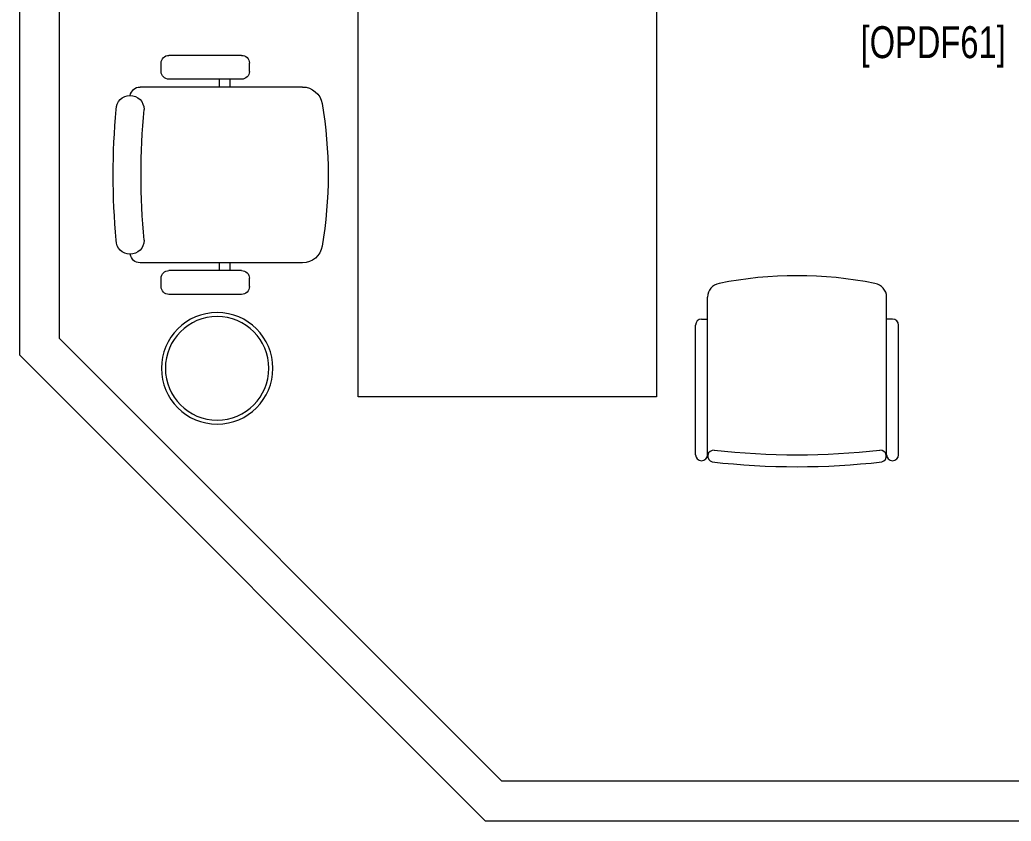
# Model space of a CAD drawing. Extents: x -234346 to 58427, y -132654 to -82394.
# Drawn here: x -56922 to -54431, y -103943 to -101931 of the extents above; entities that cross this region are included whole.
import ezdxf

# ---------------------------------------------------------------- set-up
doc = ezdxf.new("R2010")
doc.units = 0
doc.header["$LTSCALE"] = 8
doc.layers.get('0').update_dxf_attribs({"color": 9, "lineweight": 5})
for name, color, linetype, lineweight in [('72_EGR_BASE_TEXT', 9, 'Continuous', 5), ('72_EGR_EQP_TAG', 9, 'Continuous', 5), ('LOADING', 9, 'Continuous', 5), ('NEW Wall', 9, 'Continuous', 5), ('Walls', 9, 'Continuous', 5)]:
    doc.layers.add(name, color=color, linetype=linetype, lineweight=lineweight)
doc.layers.add('TME-NON MEDICAL FURNITURE', color=9, linetype='Continuous')
doc.styles.add('X3G_ENTITY_9F38', font='swisscl.ttf', dxfattribs={"height": 0.2})

# ---------------------------------------------------------------- blocks, each defined once
blk = doc.blocks.new('WM00001-P')
at = {"layer": 'LOADING'}
for radius in [0.14, 0.13]:
    blk.add_circle((0, 0), radius, dxfattribs=at)
blk = doc.blocks.new('*X17')
for p, q in [((5, 3), (5, 3)), ((5, 3), (5, 3)), ((5, 3), (5, 3)), ((5, 3), (5, 3)), ((5, 3), (5, 3)), ((5, 3), (5, 3)), ((5, 3), (5, 3)), ((5, 3), (5, 3)), ((5, 3), (5, 3)), ((5, 3), (5, 3)), ((5, 3), (5, 3)), ((5, 3), (5, 3)), ((5, 3), (5, 3)), ((5, 3), (5, 3)), ((5, 3), (5, 3)), ((5, 3), (5, 3)), ((5, 3), (5, 3)), ((5, 3), (5, 3)), ((5, 3), (5, 3)), ((5, 3), (5, 3)), ((5, 3), (5, 3)), ((5, 3), (5, 3)), ((5, 3), (5, 3)), ((5, 3), (5, 3)), ((5, 3), (5, 3)), ((5, 3), (5, 3)), ((5, 3), (5, 3)), ((5, 3), (5, 3)), ((5, 3), (5, 3)), ((5, 3), (5, 3)), ((5, 3), (5, 3)), ((5, 3), (5, 3)), ((5, 3), (5, 3)), ((5, 3), (5, 3)), ((5, 3), (5, 3)), ((5, 3), (5, 3)), ((5, 3), (5, 3)), ((5, 3), (5, 3)), ((5, 3), (5, 3)), ((5, 3), (5, 3)), ((5, 3), (5, 3)), ((5, 3), (5, 3)), ((5, 3), (5, 3)), ((5, 3), (5, 3)), ((5, 3), (5, 3)), ((5, 3), (5, 3)), ((5, 3), (5, 3)), ((5, 3), (5, 3)), ((5, 3), (5, 3)), ((5, 3), (5, 3)), ((5, 3), (5, 3)), ((5, 3), (5, 3)), ((5, 3), (5, 3)), ((5, 3), (5, 3)), ((5, 3), (5, 3)), ((5, 3), (5, 3)), ((5, 3), (5, 3)), ((5, 3), (5, 3)), ((5, 3), (5, 3)), ((5, 3), (5, 3)), ((5, 3), (5, 3)), ((5, 3), (5, 3)), ((5, 3), (5, 3)), ((5, 3), (5, 3)), ((5, 3), (5, 3)), ((5, 3), (5, 3)), ((6, 3), (5, 3)), ((5, 3), (5, 3)), ((6, 3), (5, 3)), ((5, 3), (5, 3)), ((6, 3), (5, 3)), ((5, 3), (5, 3)), ((6, 3), (5, 3)), ((5, 3), (5, 3)), ((5, 3), (5, 3)), ((5, 3), (5, 3)), ((5, 3), (5, 3)), ((5, 3), (5, 3)), ((5, 3), (5, 3)), ((5, 3), (5, 3)), ((5, 3), (5, 3)), ((5, 3), (5, 3)), ((5, 3), (5, 3)), ((5, 3), (5, 3)), ((5, 3), (5, 3)), ((5, 3), (5, 3)), ((5, 3), (5, 3)), ((5, 3), (5, 3)), ((5, 3), (5, 3)), ((5, 3), (5, 3)), ((5, 3), (5, 3)), ((5, 3), (5, 3)), ((5, 3), (5, 3)), ((5, 3), (5, 3)), ((5, 3), (5, 3)), ((5, 3), (5, 3)), ((6, 3), (6, 3)), ((6, 3), (6, 3)), ((6, 3), (6, 3)), ((6, 3), (6, 3)), ((6, 3), (6, 3)), ((6, 3), (6, 3)), ((6, 3), (6, 3)), ((6, 3), (6, 3)), ((6, 3), (6, 3)), ((6, 3), (6, 3)), ((6, 3), (6, 3)), ((6, 3), (6, 3)), ((6, 3), (6, 3)), ((6, 3), (6, 3)), ((6, 3), (6, 3)), ((6, 3), (6, 3)), ((6, 3), (6, 3)), ((6, 3), (6, 3)), ((6, 3), (6, 3)), ((6, 3), (6, 3)), ((6, 3), (6, 3)), ((6, 3), (6, 3)), ((6, 3), (6, 3)), ((6, 3), (6, 3)), ((6, 3), (6, 3)), ((6, 3), (6, 3)), ((6, 3), (6, 3)), ((6, 3), (6, 3)), ((6, 3), (6, 3)), ((6, 3), (6, 3)), ((6, 3), (6, 3)), ((6, 3), (6, 3)), ((6, 3), (6, 3)), ((6, 3), (6, 3)), ((6, 3), (6, 3)), ((6, 3), (6, 3)), ((6, 3), (6, 3)), ((6, 3), (6, 3)), ((6, 3), (6, 3)), ((6, 3), (6, 3)), ((6, 3), (6, 3)), ((6, 3), (6, 3)), ((6, 3), (6, 3)), ((6, 3), (6, 3)), ((6, 3), (6, 3)), ((6, 3), (6, 3)), ((6, 3), (6, 3)), ((6, 3), (6, 3)), ((6, 3), (6, 3)), ((6, 3), (6, 3)), ((6, 3), (6, 3)), ((6, 3), (6, 3)), ((6, 3), (6, 3)), ((6, 3), (6, 3)), ((6, 3), (6, 3)), ((6, 3), (6, 3)), ((6, 3), (6, 3)), ((6, 3), (6, 3)), ((6, 3), (6, 3)), ((6, 3), (6, 3)), ((6, 3), (6, 3)), ((6, 3), (6, 3)), ((6, 3), (6, 3)), ((6, 3), (6, 3)), ((6, 3), (6, 3)), ((6, 3), (6, 3)), ((6, 3), (6, 3)), ((6, 3), (6, 3)), ((6, 3), (6, 3)), ((6, 3), (6, 3)), ((6, 3), (6, 3)), ((6, 3), (6, 3)), ((6, 3), (6, 3)), ((6, 3), (6, 3)), ((6, 3), (6, 3)), ((6, 3), (6, 3)), ((6, 3), (6, 3)), ((6, 3), (6, 3)), ((6, 3), (6, 3)), ((6, 3), (6, 3)), ((6, 3), (6, 3)), ((6, 3), (6, 3)), ((6, 3), (6, 3)), ((6, 3), (6, 3)), ((6, 3), (6, 3)), ((6, 3), (6, 3)), ((6, 3), (6, 3)), ((6, 3), (6, 3)), ((6, 3), (6, 3)), ((6, 3), (6, 3)), ((6, 3), (6, 3)), ((6, 3), (6, 3)), ((6, 3), (6, 3)), ((6, 3), (6, 3)), ((6, 3), (6, 3)), ((6, 3), (6, 3)), ((6, 3), (6, 3)), ((6, 3), (6, 3)), ((6, 3), (6, 3)), ((6, 3), (6, 3)), ((6, 3), (6, 3)), ((6, 3), (6, 3)), ((6, 3), (6, 3)), ((6, 3), (6, 3)), ((6, 3), (6, 3)), ((6, 3), (6, 3)), ((6, 3), (6, 3)), ((6, 3), (6, 3)), ((6, 3), (6, 3)), ((6, 3), (6, 3)), ((6, 3), (6, 3)), ((6, 3), (6, 3)), ((6, 3), (6, 3)), ((6, 3), (6, 3)), ((6, 3), (6, 3)), ((6, 3), (6, 3)), ((6, 3), (6, 3)), ((6, 3), (6, 3)), ((6, 3), (6, 3)), ((6, 3), (6, 3)), ((6, 3), (6, 3)), ((6, 3), (6, 3)), ((6, 3), (6, 3)), ((6, 3), (6, 3)), ((6, 3), (6, 3)), ((6, 3), (6, 3)), ((6, 3), (6, 3)), ((6, 3), (6, 3)), ((6, 3), (6, 3)), ((6, 3), (6, 3)), ((6, 3), (6, 3)), ((6, 3), (6, 3)), ((6, 3), (6, 3)), ((6, 3), (6, 3)), ((6, 3), (6, 3)), ((6, 3), (6, 3)), ((6, 3), (6, 3)), ((6, 3), (6, 3)), ((6, 3), (6, 3)), ((6, 3), (6, 3)), ((6, 3), (6, 3)), ((6, 3), (6, 3)), ((6, 3), (6, 3)), ((6, 3), (6, 3)), ((6, 3), (6, 3)), ((6, 3), (6, 3)), ((6, 3), (6, 3)), ((6, 3), (6, 3)), ((6, 3), (6, 3)), ((6, 3), (6, 3)), ((6, 3), (6, 3)), ((6, 3), (6, 3)), ((6, 3), (6, 3)), ((6, 3), (6, 3)), ((6, 3), (6, 3)), ((6, 3), (6, 3)), ((6, 3), (6, 3)), ((6, 3), (6, 3)), ((6, 3), (6, 3)), ((6, 3), (6, 3)), ((6, 3), (6, 3)), ((6, 3), (6, 3)), ((6, 3), (6, 3)), ((6, 3), (6, 3)), ((6, 3), (6, 3)), ((6, 3), (6, 3)), ((6, 3), (6, 3)), ((6, 3), (6, 3)), ((6, 3), (6, 3)), ((6, 3), (6, 3)), ((6, 3), (6, 3)), ((6, 3), (6, 3)), ((6, 3), (6, 3)), ((6, 3), (6, 3)), ((6, 3), (6, 3)), ((6, 3), (6, 3)), ((6, 3), (6, 3)), ((6, 3), (6, 3)), ((6, 3), (6, 3)), ((6, 3), (6, 3)), ((6, 3), (6, 3)), ((6, 3), (6, 3)), ((6, 3), (6, 3)), ((6, 3), (6, 3)), ((6, 3), (6, 3)), ((6, 3), (6, 3)), ((6, 3), (6, 3)), ((6, 3), (6, 3)), ((6, 3), (6, 3)), ((6, 3), (6, 3)), ((6, 3), (6, 3)), ((6, 3), (6, 3)), ((6, 3), (6, 3)), ((6, 3), (6, 3)), ((6, 3), (6, 3)), ((6, 3), (6, 3)), ((6, 3), (6, 3)), ((6, 3), (6, 3)), ((6, 3), (6, 3)), ((6, 3), (6, 3)), ((6, 3), (6, 3)), ((6, 3), (6, 3)), ((6, 3), (6, 3)), ((6, 3), (6, 3)), ((6, 3), (5, 3)), ((6, 3), (5, 3)), ((6, 3), (5, 3)), ((6, 3), (5, 3)), ((6, 3), (5, 3)), ((6, 3), (6, 3)), ((6, 3), (6, 3)), ((6, 3), (6, 3)), ((6, 3), (6, 3)), ((6, 3), (6, 3)), ((6, 3), (6, 3)), ((6, 3), (6, 3)), ((6, 3), (6, 3)), ((6, 3), (6, 3)), ((6, 3), (6, 3)), ((6, 3), (6, 3)), ((6, 3), (6, 3)), ((6, 3), (6, 3)), ((6, 3), (6, 3)), ((6, 3), (6, 3)), ((6, 3), (6, 3)), ((6, 3), (6, 3)), ((6, 3), (6, 3)), ((6, 3), (6, 3)), ((6, 3), (6, 3)), ((6, 3), (6, 3)), ((6, 3), (6, 3)), ((6, 3), (6, 3)), ((6, 3), (6, 3)), ((6, 3), (6, 3)), ((6, 3), (6, 3)), ((6, 3), (6, 3)), ((6, 3), (6, 3)), ((6, 3), (6, 3)), ((6, 3), (6, 3)), ((6, 3), (6, 3)), ((6, 3), (6, 3)), ((6, 3), (6, 3)), ((6, 3), (6, 3)), ((6, 3), (6, 3)), ((6, 3), (6, 3)), ((6, 3), (6, 3)), ((6, 3), (6, 3)), ((6, 3), (6, 3)), ((6, 3), (6, 3)), ((6, 3), (6, 3)), ((6, 3), (6, 3)), ((6, 3), (6, 3)), ((6, 3), (6, 3)), ((6, 3), (6, 3)), ((6, 3), (6, 3)), ((6, 3), (6, 3)), ((6, 3), (6, 3)), ((6, 3), (6, 3)), ((6, 3), (6, 3)), ((6, 3), (6, 3)), ((6, 3), (6, 3)), ((6, 3), (6, 3)), ((6, 3), (6, 3)), ((6, 3), (6, 3)), ((6, 3), (6, 3)), ((6, 3), (6, 3)), ((6, 3), (6, 3)), ((6, 3), (6, 3)), ((6, 3), (6, 3)), ((6, 3), (6, 3)), ((6, 3), (6, 3)), ((6, 3), (6, 3)), ((6, 3), (6, 3)), ((6, 3), (6, 3)), ((6, 3), (6, 3)), ((6, 3), (6, 3)), ((6, 3), (6, 3)), ((6, 3), (6, 3)), ((6, 3), (6, 3)), ((6, 3), (6, 3)), ((6, 3), (6, 3)), ((6, 3), (6, 3)), ((6, 3), (6, 3)), ((6, 3), (6, 3)), ((6, 3), (6, 3)), ((6, 3), (6, 3)), ((6, 3), (6, 3)), ((6, 3), (6, 3)), ((6, 3), (6, 3)), ((6, 3), (6, 3)), ((6, 3), (6, 3)), ((6, 3), (6, 3)), ((6, 3), (6, 3)), ((6, 3), (6, 3)), ((6, 3), (6, 3)), ((6, 3), (6, 3)), ((6, 3), (6, 3)), ((6, 3), (6, 3)), ((6, 3), (6, 3)), ((6, 3), (6, 3)), ((6, 3), (6, 3)), ((6, 3), (6, 3)), ((6, 3), (6, 3)), ((6, 3), (6, 3)), ((6, 3), (6, 3)), ((6, 3), (6, 3)), ((6, 3), (6, 3)), ((6, 3), (6, 3)), ((6, 3), (6, 3)), ((6, 3), (6, 3)), ((6, 3), (6, 3)), ((6, 3), (6, 3)), ((6, 3), (6, 3)), ((6, 3), (6, 3)), ((6, 3), (6, 3)), ((6, 3), (6, 3)), ((6, 3), (6, 3)), ((6, 3), (6, 3)), ((6, 3), (6, 3)), ((6, 3), (6, 3)), ((6, 3), (6, 3)), ((6, 3), (6, 3)), ((6, 3), (6, 3)), ((6, 3), (6, 3)), ((6, 3), (6, 3)), ((6, 3), (6, 3)), ((6, 3), (6, 3)), ((6, 3), (6, 3)), ((6, 3), (6, 3)), ((6, 3), (6, 3)), ((6, 3), (6, 3)), ((6, 3), (6, 3)), ((6, 3), (6, 3)), ((6, 3), (6, 3)), ((6, 3), (6, 3)), ((6, 3), (6, 3)), ((6, 3), (6, 3)), ((6, 3), (6, 3)), ((6, 3), (6, 3)), ((6, 3), (6, 3)), ((6, 3), (6, 3)), ((6, 3), (6, 3)), ((6, 3), (6, 3)), ((6, 3), (6, 3)), ((6, 3), (6, 3)), ((6, 3), (6, 3)), ((6, 3), (6, 3)), ((6, 3), (6, 3)), ((6, 3), (6, 3)), ((6, 3), (6, 3)), ((6, 3), (6, 3)), ((6, 3), (6, 3)), ((6, 3), (6, 3)), ((6, 3), (6, 3)), ((6, 3), (6, 3)), ((6, 3), (6, 3)), ((6, 3), (6, 3)), ((6, 3), (6, 3)), ((6, 3), (6, 3)), ((6, 3), (6, 3)), ((6, 3), (6, 3)), ((6, 3), (6, 3)), ((6, 3), (6, 3)), ((6, 3), (6, 3)), ((6, 3), (6, 3)), ((6, 3), (6, 3)), ((6, 3), (6, 3)), ((6, 3), (6, 3)), ((6, 3), (6, 3)), ((6, 3), (6, 3)), ((6, 3), (6, 3)), ((6, 3), (6, 3)), ((6, 3), (6, 3)), ((6, 3), (6, 3)), ((6, 3), (6, 3)), ((6, 3), (6, 3)), ((6, 3), (6, 3)), ((6, 3), (6, 3)), ((6, 3), (6, 3)), ((6, 3), (6, 3)), ((6, 3), (6, 3)), ((6, 3), (6, 3)), ((6, 3), (6, 3)), ((6, 3), (6, 3)), ((6, 3), (6, 3)), ((6, 3), (6, 3)), ((6, 3), (6, 3)), ((6, 3), (6, 3)), ((6, 3), (6, 3)), ((6, 3), (6, 3)), ((6, 3), (6, 3)), ((6, 3), (6, 3)), ((6, 3), (6, 3)), ((6, 3), (6, 3)), ((6, 3), (6, 3)), ((6, 3), (6, 3)), ((6, 3), (6, 3)), ((6, 3), (6, 3)), ((6, 3), (6, 3)), ((6, 3), (6, 3)), ((6, 3), (6, 3)), ((6, 3), (6, 3)), ((6, 3), (6, 3)), ((6, 3), (6, 3)), ((6, 3), (6, 3)), ((6, 3), (6, 3)), ((6, 3), (6, 3)), ((6, 3), (6, 3)), ((6, 3), (6, 3)), ((6, 3), (6, 3)), ((6, 3), (6, 3)), ((6, 3), (6, 3)), ((6, 3), (6, 3)), ((6, 3), (6, 3)), ((6, 3), (6, 3)), ((6, 3), (6, 3)), ((6, 3), (6, 3)), ((6, 3), (6, 3)), ((6, 3), (6, 3)), ((6, 3), (6, 3)), ((6, 3), (6, 3)), ((6, 3), (6, 3)), ((6, 3), (6, 3)), ((6, 3), (6, 3)), ((6, 3), (6, 3)), ((6, 3), (6, 3)), ((6, 3), (6, 3)), ((6, 3), (6, 3)), ((6, 3), (6, 3)), ((6, 3), (6, 3)), ((6, 3), (6, 3)), ((6, 3), (6, 3)), ((6, 3), (6, 3)), ((6, 3), (6, 3)), ((6, 3), (6, 3)), ((6, 3), (6, 3)), ((6, 3), (6, 3)), ((6, 3), (6, 3)), ((6, 3), (6, 3)), ((6, 3), (6, 3)), ((6, 3), (6, 3)), ((6, 3), (6, 3)), ((6, 3), (6, 3)), ((6, 3), (6, 3)), ((6, 3), (6, 3)), ((6, 3), (6, 3)), ((6, 3), (6, 3)), ((6, 3), (6, 3)), ((6, 3), (6, 3)), ((6, 3), (6, 3)), ((6, 3), (6, 3)), ((6, 3), (6, 3)), ((6, 3), (6, 3)), ((6, 3), (6, 3)), ((6, 3), (6, 3)), ((6, 3), (6, 3)), ((6, 3), (6, 3)), ((6, 3), (6, 3)), ((6, 3), (6, 3)), ((6, 3), (6, 3)), ((6, 3), (6, 3)), ((6, 3), (6, 3)), ((6, 3), (6, 3)), ((6, 3), (6, 3)), ((6, 3), (6, 3)), ((6, 3), (6, 3)), ((6, 3), (6, 3)), ((6, 3), (6, 3)), ((6, 3), (6, 3)), ((6, 3), (6, 3)), ((6, 3), (6, 3)), ((6, 3), (6, 3)), ((6, 3), (6, 3)), ((6, 3), (6, 3)), ((6, 3), (6, 3)), ((6, 3), (6, 3)), ((6, 3), (6, 3)), ((6, 3), (6, 3)), ((6, 3), (6, 3)), ((6, 3), (6, 3)), ((6, 3), (6, 3)), ((6, 3), (6, 3)), ((6, 3), (6, 3)), ((6, 3), (6, 3)), ((6, 3), (6, 3)), ((6, 3), (6, 3)), ((6, 3), (6, 3)), ((6, 3), (6, 3)), ((6, 3), (6, 3)), ((6, 3), (6, 3)), ((6, 3), (6, 3)), ((6, 3), (6, 3)), ((6, 3), (6, 3)), ((6, 3), (6, 3)), ((6, 3), (6, 3)), ((6, 3), (6, 3)), ((6, 3), (6, 3)), ((6, 3), (6, 3)), ((6, 3), (6, 3)), ((6, 3), (6, 3)), ((6, 3), (6, 3)), ((6, 3), (6, 3)), ((6, 3), (6, 3)), ((6, 3), (6, 3)), ((6, 3), (6, 3)), ((6, 3), (6, 3)), ((6, 3), (6, 3)), ((6, 3), (6, 3)), ((6, 3), (6, 3)), ((6, 3), (6, 3)), ((6, 3), (6, 3)), ((6, 3), (6, 3)), ((6, 3), (6, 3)), ((6, 3), (6, 3)), ((6, 3), (6, 3)), ((6, 3), (6, 3)), ((6, 3), (6, 3)), ((6, 3), (6, 3)), ((6, 3), (6, 3)), ((6, 3), (6, 3)), ((6, 3), (6, 3)), ((6, 3), (6, 3)), ((6, 3), (6, 3)), ((6, 3), (6, 3)), ((6, 3), (6, 3)), ((6, 3), (6, 3))]:
    blk.add_line(p, q)
blk = doc.blocks.new('*X18')
for p, q in [((13, 1), (13, 1)), ((13, 1), (13, 1)), ((13, 1), (13, 1)), ((13, 1), (13, 1)), ((13, 1), (13, 1)), ((13, 1), (13, 1)), ((13, 1), (13, 1)), ((13, 1), (13, 1)), ((13, 1), (13, 1)), ((13, 1), (13, 1)), ((13, 1), (13, 1)), ((13, 1), (13, 1)), ((13, 1), (13, 1)), ((13, 1), (13, 1)), ((13, 1), (13, 1)), ((13, 1), (14, 1)), ((13, 1), (14, 1)), ((13, 1), (14, 1)), ((13, 1), (13, 1)), ((13, 1), (13, 1)), ((13, 1), (13, 1)), ((13, 1), (13, 1)), ((13, 1), (13, 1)), ((13, 1), (13, 1)), ((13, 1), (13, 1)), ((13, 1), (13, 1)), ((13, 1), (13, 1)), ((13, 1), (13, 1)), ((13, 1), (13, 1)), ((13, 1), (13, 1)), ((13, 1), (13, 1)), ((13, 1), (13, 1)), ((13, 1), (13, 1)), ((13, 1), (13, 1)), ((13, 1), (13, 1)), ((13, 1), (13, 1)), ((13, 1), (13, 1)), ((13, 1), (13, 1)), ((13, 1), (13, 1)), ((13, 1), (13, 1)), ((13, 1), (13, 1)), ((13, 1), (13, 1)), ((13, 1), (13, 1)), ((13, 1), (13, 1)), ((13, 1), (13, 1)), ((13, 1), (13, 1)), ((13, 1), (13, 1)), ((13, 1), (13, 1)), ((13, 1), (13, 1)), ((13, 1), (13, 1)), ((13, 1), (13, 1)), ((13, 1), (13, 1)), ((13, 1), (13, 1)), ((13, 1), (13, 1)), ((13, 1), (13, 1)), ((13, 1), (13, 1)), ((13, 1), (13, 1)), ((13, 1), (13, 1)), ((13, 1), (13, 1)), ((13, 1), (13, 1)), ((13, 1), (13, 1)), ((13, 1), (13, 1)), ((13, 1), (13, 1)), ((13, 1), (13, 1)), ((13, 1), (13, 1)), ((13, 1), (13, 1)), ((13, 1), (13, 1)), ((13, 1), (13, 1)), ((13, 1), (13, 1)), ((13, 1), (13, 1)), ((13, 1), (13, 1)), ((13, 1), (13, 1)), ((13, 1), (13, 1)), ((13, 1), (13, 1)), ((13, 1), (13, 1)), ((13, 1), (13, 1)), ((13, 1), (13, 1)), ((13, 1), (13, 1)), ((13, 1), (13, 1)), ((13, 1), (13, 1)), ((13, 1), (13, 1)), ((13, 1), (13, 1)), ((13, 1), (13, 1)), ((13, 1), (13, 1)), ((13, 1), (13, 1)), ((13, 1), (13, 1)), ((13, 1), (13, 1)), ((13, 1), (13, 1)), ((13, 1), (13, 1)), ((13, 1), (13, 1)), ((13, 1), (13, 1)), ((13, 1), (13, 1)), ((13, 1), (13, 1)), ((13, 1), (13, 1)), ((13, 1), (13, 1)), ((13, 1), (13, 1)), ((13, 1), (13, 1)), ((13, 1), (13, 1)), ((13, 1), (13, 1)), ((13, 1), (13, 1)), ((13, 1), (13, 1)), ((13, 1), (13, 1)), ((13, 1), (13, 1)), ((13, 1), (13, 1)), ((13, 1), (13, 1)), ((13, 1), (13, 1)), ((13, 1), (13, 1)), ((13, 1), (13, 1)), ((13, 1), (13, 1)), ((13, 1), (13, 1)), ((13, 1), (13, 1)), ((13, 1), (13, 1)), ((13, 1), (13, 1)), ((13, 1), (13, 1)), ((13, 1), (13, 1)), ((13, 1), (13, 1)), ((13, 1), (13, 1)), ((13, 1), (13, 1)), ((13, 1), (13, 1)), ((13, 1), (13, 1)), ((13, 1), (13, 1)), ((13, 1), (13, 1)), ((13, 1), (13, 1)), ((13, 1), (14, 1)), ((13, 0), (13, 0)), ((13, 0), (13, 0)), ((13, 0), (13, 0)), ((13, 0), (13, 0)), ((13, 0), (13, 0)), ((13, 0), (13, 0)), ((13, 0), (13, 0)), ((13, 0), (13, 0)), ((13, 0), (13, 0)), ((13, 0), (13, 0)), ((13, 0), (13, 0)), ((13, 0), (13, 0)), ((13, 0), (13, 0)), ((13, 0), (13, 0)), ((13, 0), (13, 0)), ((13, 0), (13, 0)), ((13, 0), (13, 0)), ((13, 0), (13, 0)), ((13, 0), (13, 0)), ((13, 0), (13, 0)), ((13, 0), (13, 0)), ((13, 0), (13, 0)), ((13, 0), (13, 0)), ((13, 0), (13, 0)), ((13, 0), (13, 0)), ((13, 0), (13, 0)), ((13, 0), (13, 0)), ((13, 0), (13, 0)), ((13, 0), (13, 0)), ((13, 0), (13, 0)), ((13, 0), (13, 0)), ((13, 0), (13, 0)), ((13, 0), (13, 0)), ((13, 0), (13, 0)), ((13, 0), (13, 0)), ((13, 0), (13, 0)), ((13, 0), (13, 0)), ((13, 0), (13, 0)), ((13, 0), (13, 0)), ((13, 0), (13, 0)), ((13, 0), (13, 0)), ((13, 0), (13, 0)), ((13, 0), (13, 0)), ((13, 0), (13, 0)), ((13, 0), (13, 0)), ((13, 0), (13, 0)), ((13, 0), (13, 0)), ((13, 0), (13, 0)), ((13, 0), (14, 0)), ((13, 0), (14, 0)), ((13, 0), (13, 0)), ((13, 0), (14, 0)), ((14, 1), (14, 1)), ((14, 1), (14, 1)), ((14, 1), (14, 1)), ((14, 1), (14, 1)), ((14, 1), (14, 1)), ((14, 1), (14, 1)), ((14, 1), (14, 1)), ((14, 1), (14, 1)), ((14, 1), (14, 1)), ((14, 1), (14, 1)), ((14, 1), (14, 1)), ((14, 1), (14, 1)), ((14, 1), (14, 1)), ((14, 1), (14, 1)), ((14, 1), (14, 1)), ((14, 1), (14, 1)), ((14, 1), (14, 1)), ((14, 1), (14, 1)), ((14, 1), (14, 1)), ((14, 1), (14, 1)), ((14, 1), (14, 1)), ((14, 1), (14, 1)), ((14, 1), (14, 1)), ((14, 1), (14, 1)), ((14, 1), (14, 1)), ((14, 1), (14, 1)), ((14, 1), (14, 1)), ((14, 1), (14, 1)), ((14, 1), (14, 1)), ((14, 1), (14, 1)), ((14, 1), (14, 1)), ((14, 1), (14, 1)), ((14, 1), (14, 1)), ((14, 1), (14, 1)), ((14, 1), (14, 1)), ((14, 1), (14, 1)), ((14, 1), (14, 1)), ((14, 1), (14, 1)), ((14, 1), (14, 1)), ((14, 1), (14, 1)), ((14, 1), (14, 1)), ((14, 1), (14, 1)), ((14, 1), (14, 1)), ((14, 1), (14, 1)), ((14, 1), (14, 1)), ((14, 1), (14, 1)), ((14, 1), (14, 1)), ((14, 1), (14, 1)), ((14, 1), (14, 1)), ((14, 1), (14, 1)), ((14, 1), (14, 1)), ((14, 1), (14, 1)), ((14, 1), (14, 1)), ((14, 1), (14, 1)), ((14, 1), (14, 1)), ((14, 1), (14, 1)), ((14, 1), (14, 1)), ((14, 1), (14, 1)), ((14, 1), (14, 1)), ((14, 1), (14, 1)), ((14, 1), (14, 1)), ((14, 1), (14, 1)), ((14, 1), (14, 1)), ((14, 1), (14, 1)), ((14, 1), (14, 1)), ((14, 1), (14, 1)), ((14, 1), (14, 1)), ((14, 1), (14, 1)), ((14, 1), (14, 1)), ((14, 1), (14, 1)), ((14, 1), (14, 1)), ((14, 1), (14, 1)), ((14, 1), (14, 1)), ((14, 1), (14, 1)), ((14, 1), (14, 1)), ((14, 1), (14, 1)), ((14, 1), (14, 1)), ((14, 1), (14, 1)), ((14, 1), (14, 1)), ((14, 1), (14, 1)), ((14, 1), (14, 1)), ((14, 1), (14, 1)), ((14, 1), (14, 1)), ((14, 1), (14, 1)), ((14, 1), (14, 1)), ((14, 1), (14, 1)), ((14, 1), (14, 1)), ((14, 1), (14, 1)), ((14, 1), (14, 1)), ((14, 1), (14, 1)), ((14, 1), (14, 1)), ((14, 1), (14, 1)), ((14, 1), (14, 1)), ((14, 1), (14, 1)), ((14, 0), (14, 0)), ((14, 0), (14, 0)), ((14, 0), (14, 0)), ((14, 0), (14, 0)), ((14, 0), (14, 0)), ((14, 0), (14, 0)), ((14, 0), (14, 0)), ((14, 0), (14, 0)), ((14, 0), (14, 0)), ((14, 0), (14, 0)), ((14, 0), (14, 0)), ((14, 0), (14, 0)), ((14, 0), (14, 0)), ((14, 0), (14, 0)), ((14, 0), (14, 0)), ((14, 0), (14, 0)), ((14, 0), (14, 0)), ((14, 0), (14, 0)), ((14, 0), (14, 0)), ((14, 0), (14, 0)), ((14, 0), (14, 0)), ((14, 0), (14, 0)), ((14, 0), (14, 0)), ((14, 0), (14, 0)), ((14, 0), (14, 0)), ((14, 0), (14, 0)), ((14, 0), (14, 0)), ((14, 0), (14, 0)), ((14, 0), (14, 0)), ((14, 0), (14, 0)), ((14, 0), (14, 0)), ((14, 0), (14, 0)), ((14, 0), (14, 0)), ((14, 0), (14, 0)), ((14, 0), (14, 0)), ((14, 0), (14, 0)), ((14, 0), (14, 0)), ((14, 0), (14, 0)), ((14, 0), (14, 0)), ((14, 0), (14, 0)), ((14, 0), (14, 0)), ((14, 0), (14, 0)), ((14, 0), (14, 0)), ((14, 0), (14, 0)), ((14, 0), (14, 0)), ((14, 0), (14, 0)), ((14, 0), (14, 0)), ((14, 0), (14, 0)), ((13, 0), (13, 0)), ((13, 0), (14, 0)), ((13, 0), (13, 0)), ((13, 0), (14, 0)), ((13, 0), (13, 0)), ((13, 0), (14, 0)), ((13, 0), (13, 0)), ((13, 0), (13, 0)), ((13, 0), (13, 0)), ((13, 0), (13, 0)), ((13, 0), (14, 0)), ((13, 0), (13, 0)), ((13, 0), (14, 0)), ((13, 0), (13, 0)), ((13, 0), (14, 0)), ((13, 0), (13, 0)), ((13, 0), (14, 0)), ((13, 0), (13, 0)), ((13, 0), (14, 0)), ((13, 0), (13, 0)), ((13, 0), (14, 0)), ((13, 0), (13, 0)), ((13, 0), (14, 0)), ((13, 0), (13, 0)), ((13, 0), (13, 0)), ((13, 0), (13, 0)), ((13, 0), (14, 0)), ((13, 0), (13, 0)), ((13, 0), (14, 0)), ((13, 0), (13, 0)), ((13, 0), (14, 0)), ((13, 0), (13, 0)), ((13, 0), (14, 0)), ((13, 0), (13, 0)), ((13, 0), (13, 0)), ((13, 0), (13, 0)), ((13, 0), (13, 0)), ((13, 0), (13, 0)), ((13, 0), (13, 0)), ((13, 0), (13, 0)), ((13, 0), (13, 0)), ((13, 0), (13, 0)), ((13, 0), (13, 0)), ((13, 0), (13, 0)), ((13, 0), (13, 0)), ((13, 0), (13, 0)), ((13, 0), (13, 0)), ((13, 0), (13, 0)), ((13, 0), (13, 0)), ((13, 0), (13, 0)), ((13, 0), (13, 0)), ((13, 0), (13, 0)), ((13, 0), (13, 0)), ((13, 0), (13, 0)), ((13, 0), (13, 0)), ((13, 0), (13, 0)), ((13, 0), (13, 0)), ((13, 0), (13, 0)), ((13, 0), (13, 0)), ((13, 0), (13, 0)), ((13, 0), (13, 0)), ((13, 0), (13, 0)), ((13, 0), (13, 0)), ((13, 0), (13, 0)), ((13, -1), (13, -1)), ((13, -1), (13, -1)), ((13, -1), (13, -1)), ((13, -1), (13, -1)), ((13, -1), (13, -1)), ((13, -1), (14, -1)), ((13, -1), (13, -1)), ((14, 0), (14, 0)), ((14, 0), (14, 0)), ((14, 0), (14, 0)), ((14, 0), (14, 0)), ((14, 0), (14, 0)), ((14, 0), (14, 0)), ((14, 0), (14, 0)), ((14, 0), (14, 0)), ((14, 0), (14, 0)), ((14, 0), (14, 0)), ((14, 0), (14, 0)), ((14, 0), (14, 0)), ((14, 0), (14, 0)), ((14, 0), (14, 0)), ((14, 0), (14, 0)), ((13, 0), (14, 0)), ((14, 0), (14, 0)), ((14, 0), (14, 0)), ((14, 0), (14, 0)), ((14, 0), (14, 0)), ((14, 0), (14, 0)), ((14, 0), (14, 0)), ((14, 0), (14, 0)), ((14, 0), (14, 0)), ((14, 0), (14, 0)), ((14, 0), (14, 0)), ((14, 0), (14, 0)), ((14, 0), (14, 0)), ((14, 0), (14, 0)), ((14, 0), (14, 0)), ((14, 0), (14, 0)), ((14, 0), (14, 0)), ((14, 0), (14, 0)), ((14, 0), (14, 0)), ((14, 0), (14, 0)), ((14, 0), (14, 0)), ((14, 0), (14, 0)), ((14, 0), (14, 0)), ((14, 0), (14, 0)), ((14, 0), (14, 0)), ((14, 0), (14, 0)), ((14, 0), (14, 0)), ((14, 0), (14, 0)), ((14, 0), (14, 0)), ((14, 0), (14, 0)), ((14, 0), (14, 0)), ((14, 0), (14, 0)), ((14, 0), (14, 0)), ((14, 0), (14, 0)), ((14, 0), (14, 0)), ((14, -1), (14, -1)), ((14, -1), (14, -1)), ((14, -1), (14, -1)), ((14, -1), (14, -1)), ((14, -1), (14, -1))]:
    blk.add_line(p, q)
blk = doc.blocks.new('GF21018-P')
for p, q in [((-0.2207, 0.4756), (-0.2207, 0.0675)), ((0.2205, 0.4756), (0.2205, 0.0675)), ((-0.2806, 0.3422), (-0.2598, 0.3422)), ((0.2596, 0.3422), (0.2804, 0.3422)), ((-0.3002, 0.3226), (-0.3002, 0.14)), ((-0.2402, 0.3226), (-0.2402, 0.14)), ((0.24, 0.3226), (0.24, 0.14)), ((0.3, 0.3226), (0.3, 0.14)), ((-0.2402, 0.2937), (-0.2207, 0.2937)), ((0.2205, 0.2937), (0.24, 0.2937)), ((-0.2402, 0.2671), (-0.2207, 0.2671)), ((0.2205, 0.2671), (0.24, 0.2671)), ((-0.2806, 0.1204), (-0.2598, 0.1204)), ((0.2596, 0.1204), (0.2804, 0.1204))]:
    blk.add_line(p, q)
for points in [[(0.24, 0.2937), (0.24, 0.2937), (0.24, 0.2937), (0.24, 0.2937), (0.24, 0.2937), (0.24, 0.2937), (0.24, 0.2937), (0.24, 0.2937), (0.24, 0.2937), (0.24, 0.2937), (0.24, 0.2937), (0.24, 0.2937), (0.24, 0.2937), (0.24, 0.2937), (0.24, 0.2937), (0.24, 0.2937), (0.24, 0.2937), (0.24, 0.2937), (0.24, 0.2937), (0.24, 0.2937), (0.24, 0.2937), (0.24, 0.2937), (0.24, 0.2937), (0.24, 0.2937), (0.24, 0.2937), (0.24, 0.2937), (0.24, 0.2937), (0.24, 0.2937), (0.24, 0.2937), (0.24, 0.2937), (0.24, 0.2937), (0.24, 0.2937), (0.24, 0.2937), (0.24, 0.2937), (0.24, 0.2937), (0.24, 0.2937), (0.24, 0.2937), (0.24, 0.2937), (0.24, 0.2937), (0.24, 0.2937), (0.24, 0.2937), (0.24, 0.2937), (0.24, 0.2937), (0.24, 0.2937), (0.24, 0.2937), (0.24, 0.2937), (0.24, 0.2937), (0.24, 0.2937), (0.24, 0.2937), (0.24, 0.2937), (0.24, 0.2937), (0.24, 0.2937), (0.24, 0.2937), (0.24, 0.2937), (0.24, 0.2937), (0.24, 0.2937), (0.24, 0.2937), (0.24, 0.2937), (0.24, 0.2937), (0.24, 0.2937), (0.24, 0.2937), (0.24, 0.2937), (0.24, 0.2937), (0.24, 0.2937), (0.24, 0.2937), (0.24, 0.2937), (0.24, 0.2937), (0.24, 0.2937), (0.24, 0.2937), (0.24, 0.2937), (0.24, 0.2937), (0.24, 0.2937), (0.24, 0.2937), (0.24, 0.2937), (0.24, 0.2937), (0.24, 0.2937), (0.24, 0.2937), (0.24, 0.2937), (0.24, 0.2937), (0.24, 0.2937), (0.24, 0.2937), (0.24, 0.2937), (0.24, 0.2937), (0.24, 0.2937), (0.24, 0.2937), (0.24, 0.2937), (0.24, 0.2937), (0.24, 0.2937), (0.24, 0.2937), (0.24, 0.2937), (0.24, 0.2937), (0.24, 0.2937), (0.24, 0.2937), (0.24, 0.2937), (0.24, 0.2937), (0.24, 0.2937), (0.24, 0.2937), (0.24, 0.2937), (0.24, 0.2937), (0.24, 0.2937), (0.24, 0.2937), (0.24, 0.2937), (0.24, 0.2937), (0.24, 0.2937), (0.24, 0.2937), (0.24, 0.2937), (0.24, 0.2937), (0.24, 0.2937), (0.24, 0.2937), (0.24, 0.2937), (0.24, 0.2937), (0.24, 0.2937), (0.24, 0.2937), (0.24, 0.2937), (0.24, 0.2937), (0.24, 0.2937), (0.24, 0.2937), (0.24, 0.2937), (0.24, 0.2937), (0.24, 0.2937), (0.24, 0.2937), (0.24, 0.2937), (0.24, 0.2937), (0.24, 0.2937), (0.24, 0.2937), (0.24, 0.2937), (0.24, 0.2937), (0.24, 0.2937), (0.24, 0.2937), (0.24, 0.2937), (0.24, 0.2937), (0.24, 0.2937), (0.24, 0.2937), (0.24, 0.2937), (0.24, 0.2937), (0.24, 0.2937), (0.24, 0.2937), (0.24, 0.2937), (0.24, 0.2937), (0.24, 0.2937), (0.24, 0.2937), (0.24, 0.2937), (0.24, 0.2937), (0.24, 0.2937), (0.24, 0.2937), (0.24, 0.2937), (0.24, 0.2937), (0.24, 0.2937), (0.24, 0.2937), (0.24, 0.2937), (0.24, 0.2937), (0.24, 0.2937), (0.24, 0.2937), (0.24, 0.2937), (0.24, 0.2937), (0.24, 0.2937), (0.24, 0.2937), (0.24, 0.2937), (0.24, 0.2937), (0.24, 0.2937), (0.24, 0.2937), (0.24, 0.2937), (0.24, 0.2937), (0.24, 0.2937), (0.24, 0.2937), (0.24, 0.2937), (0.24, 0.2937), (0.24, 0.2937), (0.24, 0.2937), (0.24, 0.2937), (0.24, 0.2937), (0.24, 0.2937), (0.24, 0.2937), (0.24, 0.2937), (0.24, 0.2937), (0.24, 0.2937), (0.24, 0.2937), (0.24, 0.2937), (0.24, 0.2937), (0.24, 0.2937), (0.24, 0.2937), (0.24, 0.2937), (0.24, 0.2937), (0.24, 0.2937), (0.24, 0.2937), (0.24, 0.2937), (0.24, 0.2937), (0.24, 0.2937), (0.24, 0.2937), (0.24, 0.2937), (0.24, 0.2937), (0.24, 0.2937), (0.24, 0.2937), (0.24, 0.2937), (0.24, 0.2937), (0.24, 0.2937), (0.24, 0.2937), (0.24, 0.2937), (0.24, 0.2937), (0.24, 0.2937), (0.24, 0.2937), (0.24, 0.2937), (0.24, 0.2937), (0.24, 0.2937), (0.24, 0.2937), (0.24, 0.2937), (0.24, 0.2937), (0.24, 0.2937), (0.24, 0.2937), (0.24, 0.2937), (0.24, 0.2937), (0.24, 0.2937), (0.24, 0.2937), (0.24, 0.2937), (0.24, 0.2937), (0.24, 0.2937), (0.24, 0.2937), (0.24, 0.2937), (0.24, 0.2937), (0.24, 0.2937), (0.24, 0.2937), (0.24, 0.2937), (0.24, 0.2937), (0.24, 0.2937), (0.24, 0.2937), (0.24, 0.2937), (0.24, 0.2937), (0.24, 0.2937), (0.24, 0.2937), (0.24, 0.2937), (0.24, 0.2937), (0.24, 0.2937), (0.24, 0.2937), (0.24, 0.2937), (0.24, 0.2937), (0.24, 0.2937), (0.24, 0.2937), (0.24, 0.2937), (0.24, 0.2937), (0.24, 0.2937), (0.24, 0.2937), (0.24, 0.2937), (0.24, 0.2937), (0.24, 0.2937), (0.24, 0.2937), (0.24, 0.2937), (0.24, 0.2937), (0.24, 0.2937), (0.24, 0.2937), (0.24, 0.2937), (0.24, 0.2937), (0.24, 0.2937), (0.24, 0.2937), (0.24, 0.2937), (0.24, 0.2937), (0.24, 0.2937), (0.24, 0.2937), (0.24, 0.2937), (0.24, 0.2937), (0.24, 0.2937), (0.24, 0.2937), (0.24, 0.2937), (0.24, 0.2937), (0.24, 0.2937), (0.24, 0.2937), (0.24, 0.2937), (0.24, 0.2937), (0.24, 0.2937), (0.24, 0.2937), (0.24, 0.2937), (0.24, 0.2937), (0.24, 0.2937), (0.24, 0.2937), (0.24, 0.2937), (0.24, 0.2937), (0.24, 0.2937), (0.24, 0.2937)], [(0.24, 0.2937), (0.24, 0.2937), (0.24, 0.2937), (0.24, 0.2937), (0.24, 0.2937), (0.24, 0.2937), (0.24, 0.2937), (0.24, 0.2937), (0.24, 0.2937), (0.24, 0.2937), (0.24, 0.2937), (0.24, 0.2937), (0.24, 0.2937), (0.24, 0.2937), (0.24, 0.2937), (0.24, 0.2937), (0.24, 0.2937), (0.24, 0.2937), (0.24, 0.2937), (0.24, 0.2937), (0.24, 0.2937), (0.24, 0.2937), (0.24, 0.2937), (0.24, 0.2937), (0.24, 0.2937), (0.24, 0.2937), (0.24, 0.2937), (0.24, 0.2937), (0.24, 0.2937), (0.24, 0.2937), (0.24, 0.2937), (0.24, 0.2937), (0.24, 0.2937), (0.24, 0.2937), (0.24, 0.2937), (0.24, 0.2937), (0.24, 0.2937), (0.24, 0.2937), (0.24, 0.2937), (0.24, 0.2937), (0.24, 0.2937), (0.24, 0.2937), (0.24, 0.2937), (0.24, 0.2937), (0.24, 0.2937), (0.24, 0.2937), (0.24, 0.2937), (0.24, 0.2937), (0.24, 0.2937), (0.24, 0.2937), (0.24, 0.2937), (0.24, 0.2937), (0.24, 0.2937), (0.24, 0.2937), (0.24, 0.2937), (0.24, 0.2937), (0.24, 0.2937), (0.24, 0.2937), (0.24, 0.2937), (0.24, 0.2937), (0.24, 0.2937), (0.24, 0.2937), (0.24, 0.2937), (0.24, 0.2937), (0.24, 0.2937), (0.24, 0.2937), (0.24, 0.2937), (0.24, 0.2937), (0.24, 0.2937), (0.24, 0.2937), (0.24, 0.2937), (0.24, 0.2937), (0.24, 0.2937), (0.24, 0.2937), (0.24, 0.2937), (0.24, 0.2937), (0.24, 0.2937), (0.24, 0.2937), (0.24, 0.2937), (0.24, 0.2937), (0.24, 0.2937), (0.24, 0.2937), (0.24, 0.2937), (0.24, 0.2937), (0.24, 0.2937), (0.24, 0.2937), (0.24, 0.2937), (0.24, 0.2937), (0.24, 0.2937), (0.24, 0.2937), (0.24, 0.2937), (0.24, 0.2937), (0.24, 0.2937), (0.24, 0.2937), (0.24, 0.2937), (0.24, 0.2937), (0.24, 0.2937), (0.24, 0.2937), (0.24, 0.2937), (0.24, 0.2937), (0.24, 0.2937), (0.24, 0.2937), (0.24, 0.2937), (0.24, 0.2937), (0.24, 0.2937), (0.24, 0.2937), (0.24, 0.2937), (0.24, 0.2937), (0.24, 0.2937), (0.24, 0.2937), (0.24, 0.2937), (0.24, 0.2937), (0.24, 0.2937), (0.24, 0.2937), (0.24, 0.2937), (0.24, 0.2937), (0.24, 0.2937), (0.24, 0.2937), (0.24, 0.2937), (0.24, 0.2937), (0.24, 0.2937), (0.24, 0.2937), (0.24, 0.2937), (0.24, 0.2937), (0.24, 0.2937), (0.24, 0.2937), (0.24, 0.2937), (0.24, 0.2937), (0.24, 0.2937), (0.24, 0.2937), (0.24, 0.2937), (0.24, 0.2937), (0.24, 0.2937), (0.24, 0.2937), (0.24, 0.2937), (0.24, 0.2937), (0.24, 0.2937), (0.24, 0.2937), (0.24, 0.2937), (0.24, 0.2937), (0.24, 0.2937), (0.24, 0.2937), (0.24, 0.2937), (0.24, 0.2937), (0.24, 0.2937), (0.24, 0.2937), (0.24, 0.2937), (0.24, 0.2937), (0.24, 0.2937), (0.24, 0.2937), (0.24, 0.2937), (0.24, 0.2937), (0.24, 0.2937), (0.24, 0.2937), (0.24, 0.2937), (0.24, 0.2937), (0.24, 0.2937), (0.24, 0.2937), (0.24, 0.2937), (0.24, 0.2937), (0.24, 0.2937), (0.24, 0.2937), (0.24, 0.2937), (0.24, 0.2937), (0.24, 0.2937), (0.24, 0.2937), (0.24, 0.2937), (0.24, 0.2937), (0.24, 0.2937), (0.24, 0.2937), (0.24, 0.2937), (0.24, 0.2937), (0.24, 0.2937), (0.24, 0.2937), (0.24, 0.2937), (0.24, 0.2937), (0.24, 0.2937), (0.24, 0.2937), (0.24, 0.2937), (0.24, 0.2937), (0.24, 0.2937), (0.24, 0.2937), (0.24, 0.2937), (0.24, 0.2937), (0.24, 0.2937), (0.24, 0.2937), (0.24, 0.2937), (0.24, 0.2937), (0.24, 0.2937), (0.24, 0.2937), (0.24, 0.2937), (0.24, 0.2937), (0.24, 0.2937), (0.24, 0.2937), (0.24, 0.2937), (0.24, 0.2937), (0.24, 0.2937), (0.24, 0.2937), (0.24, 0.2937), (0.24, 0.2937), (0.24, 0.2937), (0.24, 0.2937), (0.24, 0.2937), (0.24, 0.2937), (0.24, 0.2937), (0.24, 0.2937), (0.24, 0.2937), (0.24, 0.2937), (0.24, 0.2937), (0.24, 0.2937), (0.24, 0.2937), (0.24, 0.2937), (0.24, 0.2937), (0.24, 0.2937), (0.24, 0.2937), (0.24, 0.2937), (0.24, 0.2937), (0.24, 0.2937), (0.24, 0.2937)], [(0.24, 0.2937), (0.24, 0.2937), (0.24, 0.2937), (0.24, 0.2937), (0.24, 0.2937), (0.24, 0.2937), (0.24, 0.2937), (0.24, 0.2937), (0.24, 0.2937), (0.24, 0.2937), (0.24, 0.2937), (0.24, 0.2937), (0.24, 0.2937), (0.24, 0.2937), (0.24, 0.2937), (0.24, 0.2937), (0.24, 0.2937), (0.24, 0.2937), (0.24, 0.2937), (0.24, 0.2937), (0.24, 0.2937), (0.24, 0.2937), (0.24, 0.2937), (0.24, 0.2937), (0.24, 0.2937), (0.24, 0.2937), (0.24, 0.2937), (0.24, 0.2937), (0.24, 0.2937), (0.24, 0.2937), (0.24, 0.2937), (0.24, 0.2937), (0.24, 0.2937), (0.24, 0.2937), (0.24, 0.2937), (0.24, 0.2937), (0.24, 0.2937), (0.24, 0.2937), (0.24, 0.2937), (0.24, 0.2937), (0.24, 0.2937), (0.24, 0.2937), (0.24, 0.2937), (0.24, 0.2937), (0.24, 0.2937), (0.24, 0.2937), (0.24, 0.2937), (0.24, 0.2937), (0.24, 0.2937), (0.24, 0.2937), (0.24, 0.2937), (0.24, 0.2937), (0.24, 0.2937), (0.24, 0.2937), (0.24, 0.2937), (0.24, 0.2937), (0.24, 0.2937), (0.24, 0.2937), (0.24, 0.2937), (0.24, 0.2937), (0.24, 0.2937), (0.24, 0.2937), (0.24, 0.2937), (0.24, 0.2937), (0.24, 0.2937), (0.24, 0.2937), (0.24, 0.2937), (0.24, 0.2937), (0.24, 0.2937), (0.24, 0.2937), (0.24, 0.2937), (0.24, 0.2937), (0.24, 0.2937), (0.24, 0.2937), (0.24, 0.2937), (0.24, 0.2937), (0.24, 0.2937), (0.24, 0.2937), (0.24, 0.2937), (0.24, 0.2937), (0.24, 0.2937), (0.24, 0.2937), (0.24, 0.2937), (0.24, 0.2937), (0.24, 0.2937), (0.24, 0.2937), (0.24, 0.2937), (0.24, 0.2937), (0.24, 0.2937), (0.24, 0.2937), (0.24, 0.2937), (0.24, 0.2937), (0.24, 0.2937), (0.24, 0.2937), (0.24, 0.2937), (0.24, 0.2937), (0.24, 0.2937), (0.24, 0.2937), (0.24, 0.2937), (0.24, 0.2937), (0.24, 0.2937), (0.24, 0.2937), (0.24, 0.2937), (0.24, 0.2937), (0.24, 0.2937), (0.24, 0.2937), (0.24, 0.2937), (0.24, 0.2937), (0.24, 0.2937), (0.24, 0.2937), (0.24, 0.2937), (0.24, 0.2937), (0.24, 0.2937), (0.24, 0.2937), (0.24, 0.2937), (0.24, 0.2937), (0.24, 0.2937), (0.24, 0.2937), (0.24, 0.2937), (0.24, 0.2937), (0.24, 0.2937), (0.24, 0.2937), (0.24, 0.2937), (0.24, 0.2937), (0.24, 0.2937), (0.24, 0.2937), (0.24, 0.2937), (0.24, 0.2937), (0.24, 0.2937), (0.24, 0.2937), (0.24, 0.2937), (0.24, 0.2937), (0.24, 0.2937), (0.24, 0.2937), (0.24, 0.2937), (0.24, 0.2937), (0.24, 0.2937), (0.24, 0.2937), (0.24, 0.2937), (0.24, 0.2937), (0.24, 0.2937), (0.24, 0.2937), (0.24, 0.2937), (0.24, 0.2937), (0.24, 0.2937), (0.24, 0.2937), (0.24, 0.2937), (0.24, 0.2937), (0.24, 0.2937), (0.24, 0.2937), (0.24, 0.2937), (0.24, 0.2937), (0.24, 0.2937), (0.24, 0.2937), (0.24, 0.2937), (0.24, 0.2937), (0.24, 0.2937), (0.24, 0.2937), (0.24, 0.2937), (0.24, 0.2937), (0.24, 0.2937), (0.24, 0.2937), (0.24, 0.2937), (0.24, 0.2937), (0.24, 0.2937), (0.24, 0.2937), (0.24, 0.2937), (0.24, 0.2937), (0.24, 0.2937), (0.24, 0.2937), (0.24, 0.2937), (0.24, 0.2937), (0.24, 0.2937), (0.24, 0.2937), (0.24, 0.2937), (0.24, 0.2937), (0.24, 0.2937), (0.24, 0.2937), (0.24, 0.2937), (0.24, 0.2937), (0.24, 0.2937), (0.24, 0.2937), (0.24, 0.2937), (0.24, 0.2937), (0.24, 0.2937), (0.24, 0.2937), (0.24, 0.2937), (0.24, 0.2937), (0.24, 0.2937), (0.24, 0.2937), (0.24, 0.2937), (0.24, 0.2937), (0.24, 0.2937), (0.24, 0.2937), (0.24, 0.2937), (0.24, 0.2937), (0.24, 0.2937), (0.24, 0.2937), (0.24, 0.2937), (0.24, 0.2937), (0.24, 0.2937), (0.24, 0.2937), (0.24, 0.2937), (0.24, 0.2937), (0.24, 0.2937), (0.24, 0.2937), (0.24, 0.2937), (0.24, 0.2937), (0.24, 0.2937), (0.24, 0.2937), (0.24, 0.2937), (0.24, 0.2937), (0.24, 0.2937), (0.24, 0.2937)]]:
    blk.add_lwpolyline(points, close=True)
for centre, radius, start, end in [((-0.1707, 0.4756), 0.05, 99.6329, 180), ((-0.0001, -0.5295), 1.0695, 80.3671, 99.6329), ((0.1705, 0.4756), 0.05, 0, 80.3671), ((-0.2806, 0.3226), 0.0196, 90, 180), ((-0.2598, 0.3226), 0.0196, 360, 90), ((0.2596, 0.3226), 0.0196, 90, 180), ((0.2804, 0.3226), 0.0196, 0, 90), ((-0.2806, 0.14), 0.0196, 180, 270), ((-0.2598, 0.14), 0.0196, 270, 360), ((0.2596, 0.14), 0.0196, 180, 270), ((0.2804, 0.14), 0.0196, 270, 0), ((-0.1643, 0.0425), 0.0351, 90, 270), ((0, 1.8467), 1.7767, 264.6946, 275.3053), ((0.1641, 0.0425), 0.0351, 270, 90), ((-0.1957, 0.0675), 0.025, 180, 261.4721), ((0.1955, 0.0675), 0.025, 278.5279, 360), ((0, 1.8314), 1.8314, 264.8532, 275.147)]:
    blk.add_arc(centre, radius, start, end)
at = {"layer": 'NEW Wall', "linetype": 'Continuous'}
for points in [[(0.24, 0.2937), (0.24, 0.2937), (0.24, 0.2937), (0.24, 0.2937), (0.24, 0.2937), (0.24, 0.2937), (0.24, 0.2937), (0.24, 0.2937)], [(0.24, 0.2937), (0.24, 0.2937), (0.24, 0.2937), (0.24, 0.2937), (0.24, 0.2937), (0.24, 0.2937), (0.24, 0.2937)], [(0.24, 0.2937), (0.24, 0.2937), (0.24, 0.2937), (0.24, 0.2937), (0.24, 0.2937), (0.24, 0.2937), (0.24, 0.2937), (0.24, 0.2937), (0.24, 0.2937)], [(0.24, 0.2937), (0.24, 0.2937), (0.24, 0.2937), (0.24, 0.2937), (0.24, 0.2937), (0.24, 0.2937), (0.24, 0.2937), (0.24, 0.2937), (0.24, 0.2937), (0.24, 0.2937)], [(0.24, 0.2937), (0.24, 0.2937), (0.24, 0.2937), (0.24, 0.2937), (0.24, 0.2937), (0.24, 0.2937), (0.24, 0.2937), (0.24, 0.2937), (0.24, 0.2937), (0.24, 0.2937), (0.24, 0.2937), (0.24, 0.2937), (0.24, 0.2937), (0.24, 0.2937), (0.24, 0.2937)], [(0.24, 0.2937), (0.24, 0.2937), (0.24, 0.2937), (0.24, 0.2937), (0.24, 0.2937), (0.24, 0.2937), (0.24, 0.2937), (0.24, 0.2937), (0.24, 0.2937), (0.24, 0.2937)], [(0.24, 0.2937), (0.24, 0.2937), (0.24, 0.2937), (0.24, 0.2937), (0.24, 0.2937), (0.24, 0.2937), (0.24, 0.2937), (0.24, 0.2937), (0.24, 0.2937), (0.24, 0.2937)], [(0.24, 0.2937), (0.24, 0.2937), (0.24, 0.2937), (0.24, 0.2937), (0.24, 0.2937), (0.24, 0.2937), (0.24, 0.2937), (0.24, 0.2937), (0.24, 0.2937), (0.24, 0.2937)], [(0.24, 0.2937), (0.24, 0.2937), (0.24, 0.2937), (0.24, 0.2937), (0.24, 0.2937), (0.24, 0.2937), (0.24, 0.2937), (0.24, 0.2937), (0.24, 0.2937), (0.24, 0.2937), (0.24, 0.2937), (0.24, 0.2937), (0.24, 0.2937), (0.24, 0.2937), (0.24, 0.2937), (0.24, 0.2937), (0.24, 0.2937), (0.24, 0.2937)], [(0.24, 0.2937), (0.24, 0.2937), (0.24, 0.2937), (0.24, 0.2937), (0.24, 0.2937), (0.24, 0.2937), (0.24, 0.2937), (0.24, 0.2937), (0.24, 0.2937), (0.24, 0.2937), (0.24, 0.2937), (0.24, 0.2937)], [(0.24, 0.2937), (0.24, 0.2937), (0.24, 0.2937), (0.24, 0.2937), (0.24, 0.2937), (0.24, 0.2937), (0.24, 0.2937)], [(0.24, 0.2937), (0.24, 0.2937), (0.24, 0.2937), (0.24, 0.2937), (0.24, 0.2937), (0.24, 0.2937), (0.24, 0.2937), (0.24, 0.2937), (0.24, 0.2937), (0.24, 0.2937), (0.24, 0.2937), (0.24, 0.2937), (0.24, 0.2937), (0.24, 0.2937), (0.24, 0.2937), (0.24, 0.2937), (0.24, 0.2937), (0.24, 0.2937), (0.24, 0.2937), (0.24, 0.2937), (0.24, 0.2937), (0.24, 0.2937), (0.24, 0.2937), (0.24, 0.2937), (0.24, 0.2937), (0.24, 0.2937), (0.24, 0.2937), (0.24, 0.2937), (0.24, 0.2937), (0.24, 0.2937), (0.24, 0.2937), (0.24, 0.2937), (0.24, 0.2937), (0.24, 0.2937), (0.24, 0.2937), (0.24, 0.2937), (0.24, 0.2937), (0.24, 0.2937), (0.24, 0.2937), (0.24, 0.2937), (0.24, 0.2937), (0.24, 0.2937), (0.24, 0.2937), (0.24, 0.2937), (0.24, 0.2937), (0.24, 0.2937), (0.24, 0.2937), (0.24, 0.2937), (0.24, 0.2937), (0.24, 0.2937), (0.24, 0.2937), (0.24, 0.2937), (0.24, 0.2937), (0.24, 0.2937), (0.24, 0.2937), (0.24, 0.2937), (0.24, 0.2937), (0.24, 0.2937), (0.24, 0.2937), (0.24, 0.2937), (0.24, 0.2937), (0.24, 0.2937), (0.24, 0.2937), (0.24, 0.2937), (0.24, 0.2937), (0.24, 0.2937), (0.24, 0.2937), (0.24, 0.2937), (0.24, 0.2937), (0.24, 0.2937), (0.24, 0.2937), (0.24, 0.2937), (0.24, 0.2937), (0.24, 0.2937), (0.24, 0.2937), (0.24, 0.2937), (0.24, 0.2937), (0.24, 0.2937), (0.24, 0.2937), (0.24, 0.2937), (0.24, 0.2937), (0.24, 0.2937), (0.24, 0.2937), (0.24, 0.2937), (0.24, 0.2937), (0.24, 0.2937), (0.24, 0.2937), (0.24, 0.2937), (0.24, 0.2937), (0.24, 0.2937), (0.24, 0.2937), (0.24, 0.2937), (0.24, 0.2937), (0.24, 0.2937), (0.24, 0.2937), (0.24, 0.2937), (0.24, 0.2937), (0.24, 0.2937), (0.24, 0.2937), (0.24, 0.2937), (0.24, 0.2937), (0.24, 0.2937), (0.24, 0.2937), (0.24, 0.2937), (0.24, 0.2937), (0.24, 0.2937), (0.24, 0.2937), (0.24, 0.2937), (0.24, 0.2937), (0.24, 0.2937), (0.24, 0.2937)], [(0.24, 0.2937), (0.24, 0.2937), (0.24, 0.2937), (0.24, 0.2937), (0.24, 0.2937), (0.24, 0.2937), (0.24, 0.2937), (0.24, 0.2937), (0.24, 0.2937), (0.24, 0.2937), (0.24, 0.2937), (0.24, 0.2937), (0.24, 0.2937), (0.24, 0.2937), (0.24, 0.2937), (0.24, 0.2937), (0.24, 0.2937)], [(0.24, 0.2937), (0.24, 0.2937), (0.24, 0.2937), (0.24, 0.2937), (0.24, 0.2937), (0.24, 0.2937), (0.24, 0.2937), (0.24, 0.2937), (0.24, 0.2937), (0.24, 0.2937), (0.24, 0.2937), (0.24, 0.2937), (0.24, 0.2937), (0.24, 0.2937), (0.24, 0.2937), (0.24, 0.2937), (0.24, 0.2937), (0.24, 0.2937), (0.24, 0.2937), (0.24, 0.2937), (0.24, 0.2937), (0.24, 0.2937), (0.24, 0.2937), (0.24, 0.2937), (0.24, 0.2937), (0.24, 0.2937), (0.24, 0.2937), (0.24, 0.2937), (0.24, 0.2937), (0.24, 0.2937), (0.24, 0.2937), (0.24, 0.2937), (0.24, 0.2937), (0.24, 0.2937), (0.24, 0.2937), (0.24, 0.2937), (0.24, 0.2937), (0.24, 0.2937), (0.24, 0.2937), (0.24, 0.2937), (0.24, 0.2937), (0.24, 0.2937), (0.24, 0.2937), (0.24, 0.2937), (0.24, 0.2937), (0.24, 0.2937), (0.24, 0.2937), (0.24, 0.2937), (0.24, 0.2937), (0.24, 0.2937), (0.24, 0.2937), (0.24, 0.2937), (0.24, 0.2937), (0.24, 0.2937), (0.24, 0.2937), (0.24, 0.2937), (0.24, 0.2937), (0.24, 0.2937), (0.24, 0.2937), (0.24, 0.2937), (0.24, 0.2937), (0.24, 0.2937), (0.24, 0.2937), (0.24, 0.2937), (0.24, 0.2937), (0.24, 0.2937), (0.24, 0.2937), (0.24, 0.2937), (0.24, 0.2937), (0.24, 0.2937), (0.24, 0.2937), (0.24, 0.2937), (0.24, 0.2937), (0.24, 0.2937), (0.24, 0.2937), (0.24, 0.2937), (0.24, 0.2937), (0.24, 0.2937), (0.24, 0.2937), (0.24, 0.2937), (0.24, 0.2937), (0.24, 0.2937), (0.24, 0.2937), (0.24, 0.2937), (0.24, 0.2937), (0.24, 0.2937), (0.24, 0.2937), (0.24, 0.2937), (0.24, 0.2937)], [(0.24, 0.2937), (0.24, 0.2937), (0.24, 0.2937), (0.24, 0.2937), (0.24, 0.2937), (0.24, 0.2937), (0.24, 0.2937), (0.24, 0.2937), (0.24, 0.2937), (0.24, 0.2937), (0.24, 0.2937), (0.24, 0.2937), (0.24, 0.2937), (0.24, 0.2937), (0.24, 0.2937), (0.24, 0.2937), (0.24, 0.2937), (0.24, 0.2937), (0.24, 0.2937), (0.24, 0.2937), (0.24, 0.2937), (0.24, 0.2937), (0.24, 0.2937), (0.24, 0.2937), (0.24, 0.2937), (0.24, 0.2937), (0.24, 0.2937), (0.24, 0.2937), (0.24, 0.2937), (0.24, 0.2937), (0.24, 0.2937), (0.24, 0.2937), (0.24, 0.2937), (0.24, 0.2937), (0.24, 0.2937), (0.24, 0.2937), (0.24, 0.2937), (0.24, 0.2937), (0.24, 0.2937), (0.24, 0.2937), (0.24, 0.2937), (0.24, 0.2937), (0.24, 0.2937), (0.24, 0.2937), (0.24, 0.2937), (0.24, 0.2937), (0.24, 0.2937), (0.24, 0.2937), (0.24, 0.2937), (0.24, 0.2937), (0.24, 0.2937), (0.24, 0.2937), (0.24, 0.2937), (0.24, 0.2937)]]:
    blk.add_lwpolyline(points, dxfattribs=at)
for name, xscale, yscale, zscale in [('*X17', 8.59375e-11, 8.59375e-11, 8.59375e-11), ('*X18', 5.5e-11, 5.5e-11, 5.5e-11)]:
    blk.add_blockref(name, (0.24, 0.2937), dxfattribs=dict(xscale=xscale, yscale=yscale, zscale=zscale))
blk = doc.blocks.new('GF21016-P')
at = {"layer": 'LOADING', "extrusion": (-1.24384e-09, -1.20261e-09, -1)}
for p, q in [((0.0128, 0.0179), (0.0128, 0.4136)), ((0.4628, 0.0179), (0.4628, 0.4136)), ((-0.0022, 0.3585), (0.0128, 0.3585)), ((0.4778, 0.3585), (0.4628, 0.3585)), ((-0.0172, 0.0179), (-0.0172, 0.3435)), ((0.4928, 0.0179), (0.4928, 0.3435)), ((0.4778, 0.0029), (0.4778, 0.0029))]:
    blk.add_line(p, q, dxfattribs=at)
for centre, radius, start, end in [((-0.2378, -0.5362), 1.0036, 78.7568, 101.2432), ((-0.0478, 0.4136), 0.035, 0, 80.6557), ((-0.4278, 0.4136), 0.035, 99.3443, 180), ((0.0022, 0.3435), 0.015, 0, 90), ((-0.4778, 0.3435), 0.015, 90, 180), ((-0.0284, 0.0145), 0.015, 284.3864, 95.5209), ((-0.2378, 1.8928), 1.8749, 263.6341, 276.3659), ((-0.4471, 0.0145), 0.015, 84.4791, 255.6136), ((0.0022, 0.0179), 0.015, 270, 0), ((0.0022, 0.0179), 0.015, 180, 270), ((-0.2378, 1.8734), 1.8855, 263.5119, 276.4881), ((-0.4778, 0.0179), 0.015, 270, 0), ((-0.4778, 0.0179), 0.015, 180, 270)]:
    blk.add_arc(centre, radius, start, end, dxfattribs=at)
blk = doc.blocks.new('1stF')
at = {"layer": 'LOADING', "color": 9, "elevation": 0}
blk.add_lwpolyline([(-56072.3, -101377.6), (-55322.3, -101377.6), (-55322.3, -102877.6), (-56072.3, -102877.6)], close=True, dxfattribs=at)
at = {"layer": 'Walls', "color": 9}
for p, q in [((-56922.3, -102772.6, 0.1), (-56922.3, -100922.6, 0.1)), ((-56822.3, -102731.2, 0.1), (-56822.3, -100922.6, 0.1)), ((-56822.3, -102731.2, 0.1), (-55710.9, -103842.6, 0.1)), ((-56922.3, -102772.6, 0.1), (-55752.3, -103942.6, 0.1)), ((-52812.8, -103842.6, 0.1), (-55710.9, -103842.6, 0.1)), ((-48612.8, -103942.6, 0.1), (-55752.3, -103942.6, 0.1))]:
    blk.add_line(p, q, dxfattribs=at)
at = {"layer": 'LOADING', "color": 9, "extrusion": (-7.77426e-06, -2.24021e-05, 1), "xscale": -1000, "yscale": 1000, "zscale": 1000, "rotation": 270.0014107550521}
blk.add_blockref('GF21018-P', (-56687.7, -102320, 2.7), dxfattribs=at)
at = {"layer": 'LOADING', "color": 9, "extrusion": (2.25644e-18, 2.24019e-05, -1), "xscale": 1000, "yscale": 1000, "zscale": 1000, "rotation": 90.00000000000001}
blk.add_blockref('WM00001-P', (56426.6, -102805.7, -2.3), dxfattribs=at)
at = {"layer": 'TME-NON MEDICAL FURNITURE', "color": 9, "extrusion": (-4.75185e-05, -1.86519e-05, 1), "xscale": -1000.000000000002, "yscale": 1000.000000000002, "zscale": -1000.000000000002, "rotation": 2.504676146486418e-05}
blk.add_blockref('GF21016-P', (-54731.7, -103040.6, 4.5), dxfattribs=at)
at = {"layer": '72_EGR_BASE_TEXT', "color": 9, "insert": (-54627.4, -101946.9, 0.1), "char_height": 80, "attachment_point": 2, "style": 'X3G_ENTITY_9F38'}
blk.add_mtext('[OPDF61]', dxfattribs=at)

msp = doc.modelspace()

# ---------------------------------------------------------------- block references
at = {"layer": '72_EGR_EQP_TAG'}
msp.add_blockref('1stF', (0, 0), dxfattribs=at)

doc.saveas('drawing.dxf')
